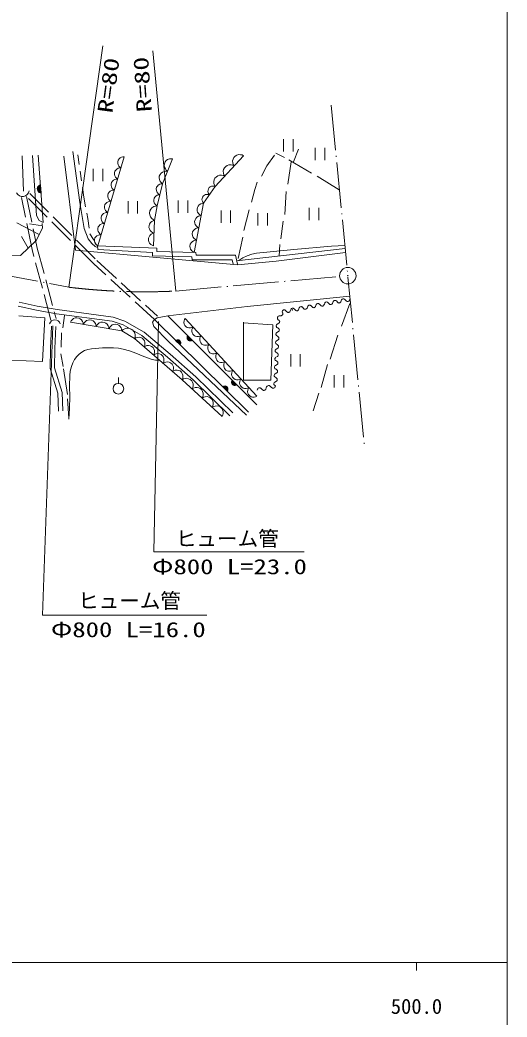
# Model space of a CAD drawing. Units: millimetres, scale not verified. Extents: x 40000 to 680000, y 20000 to 380000.
# Drawn here: x 519814 to 579000, y 198357 to 319433 of the extents above; entities that cross this region are included whole.
import ezdxf
from ezdxf.enums import TextEntityAlignment as Align

# ---------------------------------------------------------------- set-up
doc = ezdxf.new("R2010")
doc.units = ezdxf.units.MM
doc.header["$LTSCALE"] = 1000
for name, pattern in [('USER1', [7.000001, 5.508197, -0.688525, 0.114754, -0.688525]), ('USER2', [4, 3.2, -0.8]), ('USER3', [2, 1.2, -0.8])]:
    doc.linetypes.add(name, pattern=pattern)
doc.layers.add('S-SUV', color=7, linetype='Continuous', lineweight=13)
doc.layers.add('S-SUV-LWCN', color=7, linetype='Continuous', lineweight=13)
doc.styles.add('ＭＳ ゴシック', font='')
doc.styles.get('ＭＳ ゴシック').set_extended_font_data('MS Gothic')

# ---------------------------------------------------------------- blocks, each defined once
blk = doc.blocks.new('BUHIN2')
at = {"color": 7, "linetype": 'Continuous', "lineweight": 13}
blk.add_lwpolyline([(-104, -706), (67, -677), (217, -613), (392, -498), (500, -355), (577, -197), (609, 22), (581, 196), (519, 364), (384, 525), (258, 626), (104, 706)], dxfattribs=at)
blk = doc.blocks.new('BUHIN3')
at = {"color": 7, "linetype": 'Continuous', "lineweight": 13}
blk.add_lwpolyline([(-390, 688), (-519, 547), (-606, 388), (-682, 168), (-678, -30), (-638, -221), (-517, -434), (-374, -567), (-206, -671), (21, -719), (200, -723), (390, -688)], dxfattribs=at)
blk = doc.blocks.new('BUHIN5')
at = {"color": 7, "linetype": 'Continuous', "lineweight": 13}
blk.add_lwpolyline([(25, 761), (-152, 710), (-304, 623), (-476, 480), (-573, 316), (-636, 139), (-643, -97), (-592, -278), (-506, -449), (-343, -603), (-198, -695), (-25, -761)], dxfattribs=at)
blk = doc.blocks.new('BUHIN6')
at = {"color": 7, "linetype": 'Continuous', "lineweight": 13}
blk.add_lwpolyline([(50, 825), (-143, 774), (-310, 685), (-501, 535), (-611, 360), (-685, 170), (-700, -86), (-650, -283), (-562, -471), (-391, -643), (-236, -747), (-50, -825)], dxfattribs=at)
blk = doc.blocks.new('BUHIN7')
at = {"color": 7, "linetype": 'Continuous', "lineweight": 13}
blk.add_lwpolyline([(-671, -359), (-538, -486), (-388, -574), (-178, -652), (13, -653), (197, -619), (405, -508), (536, -373), (641, -214), (692, 4), (700, 176), (671, 359)], dxfattribs=at)
blk = doc.blocks.new('BUHIN8')
at = {"color": 7, "linetype": 'Continuous', "lineweight": 13}
blk.add_lwpolyline([(-616, -40), (-560, -179), (-479, -294), (-350, -422), (-209, -487), (-62, -523), (129, -511), (271, -455), (402, -373), (513, -229), (576, -105), (616, 40)], dxfattribs=at)
blk = doc.blocks.new('BUHIN9')
at = {"color": 7, "linetype": 'Continuous', "lineweight": 13}
blk.add_lwpolyline([(-847, 52), (-795, -147), (-704, -318), (-550, -515), (-370, -628), (-175, -703), (88, -719), (291, -668), (483, -578), (660, -402), (767, -243), (847, -52)], dxfattribs=at)
blk = doc.blocks.new('BUHIN10')
at = {"color": 7, "linetype": 'Continuous', "lineweight": 13}
blk.add_lwpolyline([(-623, -460), (-470, -568), (-306, -635), (-83, -682), (109, -656), (290, -594), (483, -452), (594, -297), (676, -121), (697, 105), (679, 280), (623, 460)], dxfattribs=at)
blk = doc.blocks.new('BUHIN12')
at = {"color": 7, "linetype": 'Continuous', "lineweight": 13}
blk.add_lwpolyline([(-618, -299), (-503, -419), (-370, -504), (-184, -581), (-12, -590), (156, -566), (347, -473), (470, -356), (570, -216), (625, -22), (638, 133), (618, 299)], dxfattribs=at)
blk = doc.blocks.new('BUHIN13')
at = {"color": 7, "linetype": 'Continuous', "lineweight": 13}
blk.add_lwpolyline([(-784, -233), (-672, -395), (-532, -520), (-328, -648), (-128, -691), (74, -695), (317, -623), (484, -509), (628, -364), (730, -146), (775, 34), (784, 233)], dxfattribs=at)
blk = doc.blocks.new('BUHIN14')
at = {"color": 7, "linetype": 'Continuous', "lineweight": 13}
blk.add_lwpolyline([(-652, -268), (-541, -398), (-411, -493), (-225, -584), (-49, -603), (124, -589), (326, -506), (459, -394), (571, -257), (639, -61), (662, 97), (652, 268)], dxfattribs=at)
blk = doc.blocks.new('BUHIN63')
at = {"color": 7, "linetype": 'Continuous', "lineweight": 13}
for p, q in [((-285, 176), (-313, -121)), ((-272, -217), (-226, 265)), ((-171, 310), (-227, -270)), ((-181, -314), (-118, 341)), ((-65, 368), (-134, -349)), ((-86, -374), (-14, 383))]:
    blk.add_line(p, q, dxfattribs=at)
blk.add_lwpolyline([(-38, -398), (-127, -358), (-200, -304), (-280, -218), (-319, -126), (-340, -30), (-329, 94), (-290, 184), (-234, 267), (-139, 337), (-56, 377), (38, 398)], close=True, dxfattribs=at)
blk = doc.blocks.new('BUHIN64')
at = {"color": 7, "linetype": 'Continuous', "lineweight": 13}
for p, q in [((90, 373), (10, -383)), ((61, -369), (137, 347)), ((184, 312), (115, -342)), ((168, -311), (229, 267)), ((274, 214), (223, -267)), ((283, -179), (314, 118))]:
    blk.add_line(p, q, dxfattribs=at)
blk.add_lwpolyline([(42, 398), (130, 356), (203, 302), (282, 215), (321, 123), (341, 26), (328, -97), (288, -187), (231, -270), (135, -338), (52, -378), (-42, -398)], close=True, dxfattribs=at)
blk = doc.blocks.new('BUHIN106')
at = {"color": 7, "linetype": 'Continuous', "lineweight": 13}
blk.add_lwpolyline([(-398, 340), (-280, 377), (-218, 385), (-152, 377), (-88, 347), (-39, 305), (-5, 252), (17, 189), (18, 122), (-18, -122), (-11, -186), (0, -241), (38, -301), (94, -349), (156, -377), (221, -381), (280, -377), (398, -340)], dxfattribs=at)
blk = doc.blocks.new('BUHIN108')
at = {"color": 7, "linetype": 'Continuous', "lineweight": 13}
blk.add_lwpolyline([(-403, -299), (-412, -181), (-407, -121), (-386, -61), (-344, -8), (-293, 29), (-237, 49), (-173, 56), (-110, 43), (110, -43), (172, -51), (226, -51), (290, -29), (346, 13), (386, 65), (404, 125), (412, 181), (403, 299)], dxfattribs=at)
blk = doc.blocks.new('BUHIN109')
at = {"color": 7, "linetype": 'Continuous', "lineweight": 13}
blk.add_lwpolyline([(-451, 342), (-327, 390), (-260, 403), (-188, 399), (-118, 370), (-61, 327), (-21, 272), (6, 205), (12, 133), (-12, -133), (0, -202), (16, -261), (61, -323), (124, -371), (192, -398), (263, -399), (327, -390), (451, -342)], dxfattribs=at)
blk = doc.blocks.new('BUHIN124')
at = {"color": 7, "linetype": 'Continuous', "lineweight": 13}
for p, q in [((222, 918), (-944, -26)), ((-219, -921), (946, 23))]:
    blk.add_line(p, q, dxfattribs=at)
blk = doc.blocks.new('BUHIN125')
at = {"color": 7, "linetype": 'Continuous', "lineweight": 13}
blk.add_line((-237, -192), (-777, -629), dxfattribs=at)
blk.add_circle((272, 220), 645, dxfattribs=at)
blk = doc.blocks.new('BUHIN132')
at = {"color": 7, "linetype": 'Continuous', "lineweight": 13}
for radius in [995, 30]:
    blk.add_circle((0, 0), radius, dxfattribs=at)

msp = doc.modelspace()

# ---------------------------------------------------------------- linework, layer by layer
at = {"layer": 'S-SUV'}
for p, q in [((579000, 20000), (579000, 370000)), ((525770, 286977), (529892, 316295)), ((535951, 315684), (538769, 286516)), ((520075, 302939), (520266, 298650)), ((521846, 295675), (521332, 302955)), ((522042, 303004), (522655, 294817)), ((525156, 302877), (526573, 291463)), ((526255, 303440), (527080, 297263)), ((529265, 292006), (532497, 302812)), ((543546, 299198), (546987, 302951)), ((550739, 303021), (549801, 301735)), ((550913, 303264), (551956, 302743)), ((553658, 303751), (553033, 302222)), ((537118, 299546), (538369, 302569)), ((549801, 301735), (549176, 300449)), ((552755, 302222), (552373, 299476)), ((552477, 302430), (555222, 300832)), ((555917, 300449), (558592, 298816)), ((521961, 299067), (521989, 298695)), ((522060, 298585), (522015, 299189)), ((522072, 299256), (522127, 298530)), ((522193, 298485), (522131, 299305)), ((522191, 299350), (522258, 298452)), ((522322, 298432), (522251, 299379)), ((536493, 296870), (537118, 299546)), ((542122, 297183), (543546, 299198)), ((548654, 299720), (548342, 298851)), ((548342, 298851), (547959, 297322)), ((552164, 298608), (551990, 295793)), ((527080, 297263), (527624, 294104)), ((536180, 295098), (536493, 296870)), ((540975, 291206), (542122, 297183)), ((522165, 295062), (521846, 295675)), ((547021, 293847), (547647, 296384)), ((522171, 293388), (519428, 294807)), ((522544, 294429), (520988, 294688)), ((522655, 294817), (522165, 295062)), ((522531, 294724), (522557, 294133)), ((536041, 292006), (536180, 295098)), ((551782, 294994), (551504, 292840)), ((520829, 291740), (520004, 293131)), ((522557, 294133), (521786, 292643)), ((527624, 294104), (528097, 292841)), ((546326, 290477), (546882, 293048)), ((521786, 292643), (519872, 290837)), ((528097, 292841), (528536, 292297)), ((528536, 292297), (528975, 291928)), ((528975, 291928), (529238, 291788)), ((529256, 292016), (536455, 291708)), ((529270, 291572), (529256, 292016)), ((551400, 292179), (551295, 290755)), ((519872, 290837), (518767, 290863)), ((526573, 291463), (546246, 289701)), ((535905, 291195), (529270, 291572)), ((535905, 290773), (535905, 291195)), ((540692, 290658), (535905, 290773)), ((536455, 291708), (536455, 291310)), ((536455, 291310), (541186, 291197)), ((540731, 290314), (540692, 290658)), ((541186, 291197), (541223, 290864)), ((541223, 290864), (545991, 290864)), ((545991, 290864), (546246, 289777)), ((559331, 291671), (546147, 290198)), ((550938, 290122), (559377, 291201)), ((545595, 290314), (540731, 290314)), ((545710, 289777), (545595, 290314)), ((546246, 289701), (550938, 290122)), ((547438, 284627), (559891, 285911)), ((521814, 284197), (519584, 284662)), ((519704, 285148), (521908, 284688)), ((521908, 284688), (524348, 284258)), ((537778, 283514), (547438, 284627)), ((559913, 285009), (558870, 282264)), ((522859, 283265), (519667, 283487)), ((524270, 283764), (521814, 284197)), ((531032, 282846), (524270, 283764)), ((524348, 284258), (531146, 283335)), ((525218, 283542), (525024, 282044)), ((531146, 283335), (532552, 282860)), ((536477, 283250), (537778, 283514)), ((548577, 272694), (537778, 283514)), ((522554, 277964), (522859, 283265)), ((523813, 282310), (522571, 247172)), ((523525, 279546), (523636, 282238)), ((524185, 282215), (524075, 279528)), ((525953, 282725), (532192, 281685)), ((532346, 282402), (531032, 282846)), ((534610, 281104), (532346, 282402)), ((532552, 282860), (534898, 281515)), ((535907, 282750), (536155, 283049)), ((536103, 282199), (535907, 282750)), ((536634, 282831), (536064, 254850)), ((537829, 280420), (536103, 282199)), ((536155, 283049), (536477, 283250)), ((536155, 283049), (547597, 271827)), ((548589, 273738), (539881, 283191)), ((550549, 282400), (546952, 282660)), ((546974, 282725), (546974, 275705)), ((550310, 275683), (550549, 282400)), ((524885, 281433), (524829, 279685)), ((532192, 281685), (533752, 280732)), ((537731, 278476), (534610, 281104)), ((534898, 281515), (538058, 278854)), ((558453, 281152), (557515, 278233)), ((533752, 280732), (539515, 275748)), ((547347, 271435), (537829, 280420)), ((523469, 277104), (523525, 279546)), ((524075, 279528), (524021, 277182)), ((524774, 278908), (525051, 277354)), ((540851, 275721), (537731, 278476)), ((538058, 278854), (541191, 276087)), ((518585, 278131), (522554, 277964)), ((557168, 277608), (556403, 274793)), ((524413, 274107), (523469, 277104)), ((524021, 277182), (524960, 274202)), ((525107, 277076), (525606, 273940)), ((541191, 276087), (545665, 271724)), ((539515, 275748), (544390, 271285)), ((545316, 271366), (540851, 275721)), ((546974, 275705), (550310, 275683)), ((524496, 271942), (524413, 274107)), ((524960, 274202), (525046, 271963)), ((556125, 274133), (555430, 271979)), ((525579, 273413), (525773, 271082)), ((536064, 254850), (554344, 254850)), ((522571, 247172), (542504, 247172)), ((40000, 205000), (579000, 205000)), ((568000, 205000), (568000, 204000))]:
    msp.add_line(p, q, dxfattribs=at)
at = {"layer": 'S-SUV', "linetype": 'USER1'}
for p, q in [((557641, 309085), (561651, 267780)), ((516543, 288726), (525770, 286977)), ((538769, 286516), (558655, 288290))]:
    msp.add_line(p, q, dxfattribs=at)
at = {"layer": 'S-SUV', "linetype": 'USER3'}
for p, q in [((526851, 303054), (527589, 297930)), ((527589, 297930), (528045, 295333)), ((528045, 295333), (528308, 293455)), ((528308, 293455), (528764, 292753)), ((528764, 292753), (529115, 292121))]:
    msp.add_line(p, q, dxfattribs=at)
at = {"layer": 'S-SUV', "linetype": 'USER2'}
for p, q in [((521287, 291578), (519985, 297859)), ((520622, 297991), (521920, 291728)), ((528795, 289816), (520636, 297974)), ((521025, 298363), (529175, 290213)), ((523585, 282998), (521287, 291578)), ((521920, 291728), (524213, 283166)), ((536155, 283049), (528795, 289816)), ((529175, 290213), (536527, 283454))]:
    msp.add_line(p, q, dxfattribs=at)
at = {"layer": 'S-SUV'}
msp.add_lwpolyline([(522386, 298412), (522268, 298443), (522167, 298493), (522050, 298582), (521982, 298687), (521936, 298802), (521924, 298956), (521953, 299076), (522004, 299190), (522107, 299296), (522200, 299363), (522311, 299409)], close=True, dxfattribs=at)
for points in [[(536493, 296870), (536277, 296840), (536085, 296764), (535860, 296626), (535719, 296449), (535616, 296253), (535568, 295978), (535597, 295758), (535669, 295545), (535834, 295337), (535989, 295205), (536180, 295098)], [(551659, 283985), (551724, 283878), (551747, 283819), (551756, 283753), (551742, 283683), (551712, 283623), (551668, 283577), (551611, 283541), (551546, 283523), (551297, 283499), (551236, 283477), (551185, 283452), (551135, 283400), (551102, 283333), (551089, 283266), (551101, 283201), (551119, 283144), (551185, 283037)], [(533752, 280732), (533803, 280947), (533803, 281156), (533756, 281421), (533641, 281619), (533494, 281790), (533252, 281937), (533033, 281991), (532804, 282002), (532547, 281923), (532364, 281826), (532192, 281685)]]:
    msp.add_lwpolyline(points, dxfattribs=at)
for radius in [31.3, 25, 18.8, 12.5, 6.3]:
    msp.add_circle((552906, 284225), radius, dxfattribs=at)
for centre, radius, start, end in [((520135, 298828), 825, 208.60229, 348.45924), ((524066, 282345), 682, 16.9161, 163.08389)]:
    msp.add_arc(centre, radius, start, end, dxfattribs=at)
at = {"layer": 'S-SUV', "linetype": 'USER1'}
msp.add_arc((534976, 362962), 76541, 263.0921, 272.84044, dxfattribs=at)
at = {"layer": 'S-SUV-LWCN'}
for points in [[(546413, 290228), (546902, 290543), (547417, 290802), (547970, 290977), (548549, 291096), (553112, 291557), (557683, 291959), (558468, 292012), (559263, 292064)], [(525745, 270971), (525844, 272302), (525884, 273650), (525845, 274949), (525865, 276239), (525938, 276791), (526073, 277344), (526239, 277785), (526461, 278203), (526710, 278549), (527012, 278865), (527321, 279107), (527669, 279300), (528072, 279435), (528494, 279512), (529858, 279602), (531200, 279629), (531785, 279582), (532366, 279473), (533139, 279250), (533899, 278969), (534885, 278555), (535893, 278198), (536292, 278127), (536707, 278103)]]:
    msp.add_lwpolyline(points, dxfattribs=at)

# ---------------------------------------------------------------- block references
at = {"layer": 'S-SUV', "rotation": 231}
for name, p in [('BUHIN124', (552426, 304194)), ('BUHIN124', (556266, 303153)), ('BUHIN14', (532295, 302137)), ('BUHIN13', (538056, 301813)), ('BUHIN9', (546413, 302326)), ('BUHIN124', (529304, 300593)), ('BUHIN14', (531891, 300786)), ('BUHIN9', (545266, 301075)), ('BUHIN14', (531487, 299435)), ('BUHIN13', (537431, 300302)), ('BUHIN9', (544120, 299824)), ('BUHIN12', (536962, 298877)), ('BUHIN8', (543190, 298695)), ('BUHIN14', (531083, 298084)), ('BUHIN124', (533544, 296673)), ('BUHIN12', (536649, 297539)), ('BUHIN124', (539625, 296753)), ('BUHIN8', (542478, 297687)), ('BUHIN14', (530679, 296734)), ('BUHIN7', (541978, 296436)), ('BUHIN124', (544825, 295553)), ('BUHIN124', (555546, 295873)), ('BUHIN14', (530275, 295383)), ('BUHIN7', (541692, 294942)), ('BUHIN124', (549306, 295233)), ('BUHIN14', (529871, 294032)), ('BUHIN10', (536145, 294325)), ('BUHIN7', (541405, 293448)), ('BUHIN14', (529467, 292681)), ('BUHIN10', (536076, 292779)), ('BUHIN7', (541118, 291953)), ('BUHIN132', (559651, 288379)), ('BUHIN106', (558342, 285223)), ('BUHIN106', (559371, 285413)), ('BUHIN106', (552173, 284080)), ('BUHIN106', (553201, 284271)), ('BUHIN106', (554229, 284461)), ('BUHIN106', (555258, 284651)), ('BUHIN106', (556286, 284842)), ('BUHIN106', (557314, 285032)), ('BUHIN3', (526733, 282595)), ('BUHIN3', (528293, 282335)), ('BUHIN3', (529853, 282075)), ('BUHIN3', (531412, 281815)), ('BUHIN2', (540365, 282666)), ('BUHIN2', (541332, 281615)), ('BUHIN108', (551164, 282536)), ('BUHIN5', (534329, 280233)), ('BUHIN64', (540478, 280809)), ('BUHIN2', (542300, 280565)), ('BUHIN108', (551079, 280530)), ('BUHIN108', (551121, 281533)), ('BUHIN5', (535481, 279237)), ('BUHIN63', (539015, 280244)), ('BUHIN2', (543267, 279515)), ('BUHIN108', (551037, 279527)), ('BUHIN5', (536634, 278240)), ('BUHIN2', (544235, 278464)), ('BUHIN108', (550994, 278524)), ('BUHIN124', (553306, 278092)), ('BUHIN5', (537786, 277243)), ('BUHIN2', (545203, 277414)), ('BUHIN108', (550952, 277521)), ('BUHIN5', (538939, 276247)), ('BUHIN6', (540125, 275191)), ('BUHIN2', (546170, 276364)), ('BUHIN108', (550910, 276518)), ('BUHIN124', (558587, 275532)), ('BUHIN125', (531774, 275004)), ('BUHIN6', (541343, 274075)), ('BUHIN63', (544736, 274633)), ('BUHIN64', (545877, 275399)), ('BUHIN2', (547138, 275313)), ('BUHIN109', (549196, 274608)), ('BUHIN109', (550296, 274878)), ('BUHIN108', (550867, 275515)), ('BUHIN6', (542562, 272959)), ('BUHIN2', (548105, 274263)), ('BUHIN6', (543781, 271843))]:
    msp.add_blockref(name, p, dxfattribs=at)

# ---------------------------------------------------------------- texts
at = {"layer": 'S-SUV', "style": 'ＭＳ ゴシック', "width": 1.35}
for rotation, p in [(93.8, (536389, 308331)), (82.4, (531580, 307961))]:
    msp.add_text('R=80', height=1833, rotation=rotation, dxfattribs=at).set_placement(p, align=Align.BOTTOM_LEFT)
at = {"layer": 'S-SUV', "style": 'ＭＳ ゴシック'}
for s, p in [('ヒューム管', (538758, 254988)), ('ヒューム管', (526880, 247448)), ('500.0', (564875, 198195))]:
    msp.add_text(s, height=1833, dxfattribs=at).set_placement(p, align=Align.BOTTOM_LEFT)
at = {"layer": 'S-SUV', "style": 'ＭＳ ゴシック', "width": 1.3}
for s, p in [('Φ800 L=23.0', (535866, 251579)), ('Φ800 L=16.0', (523575, 243936))]:
    msp.add_text(s, height=1833, dxfattribs=at).set_placement(p, align=Align.BOTTOM_LEFT)

doc.saveas('drawing.dxf')
